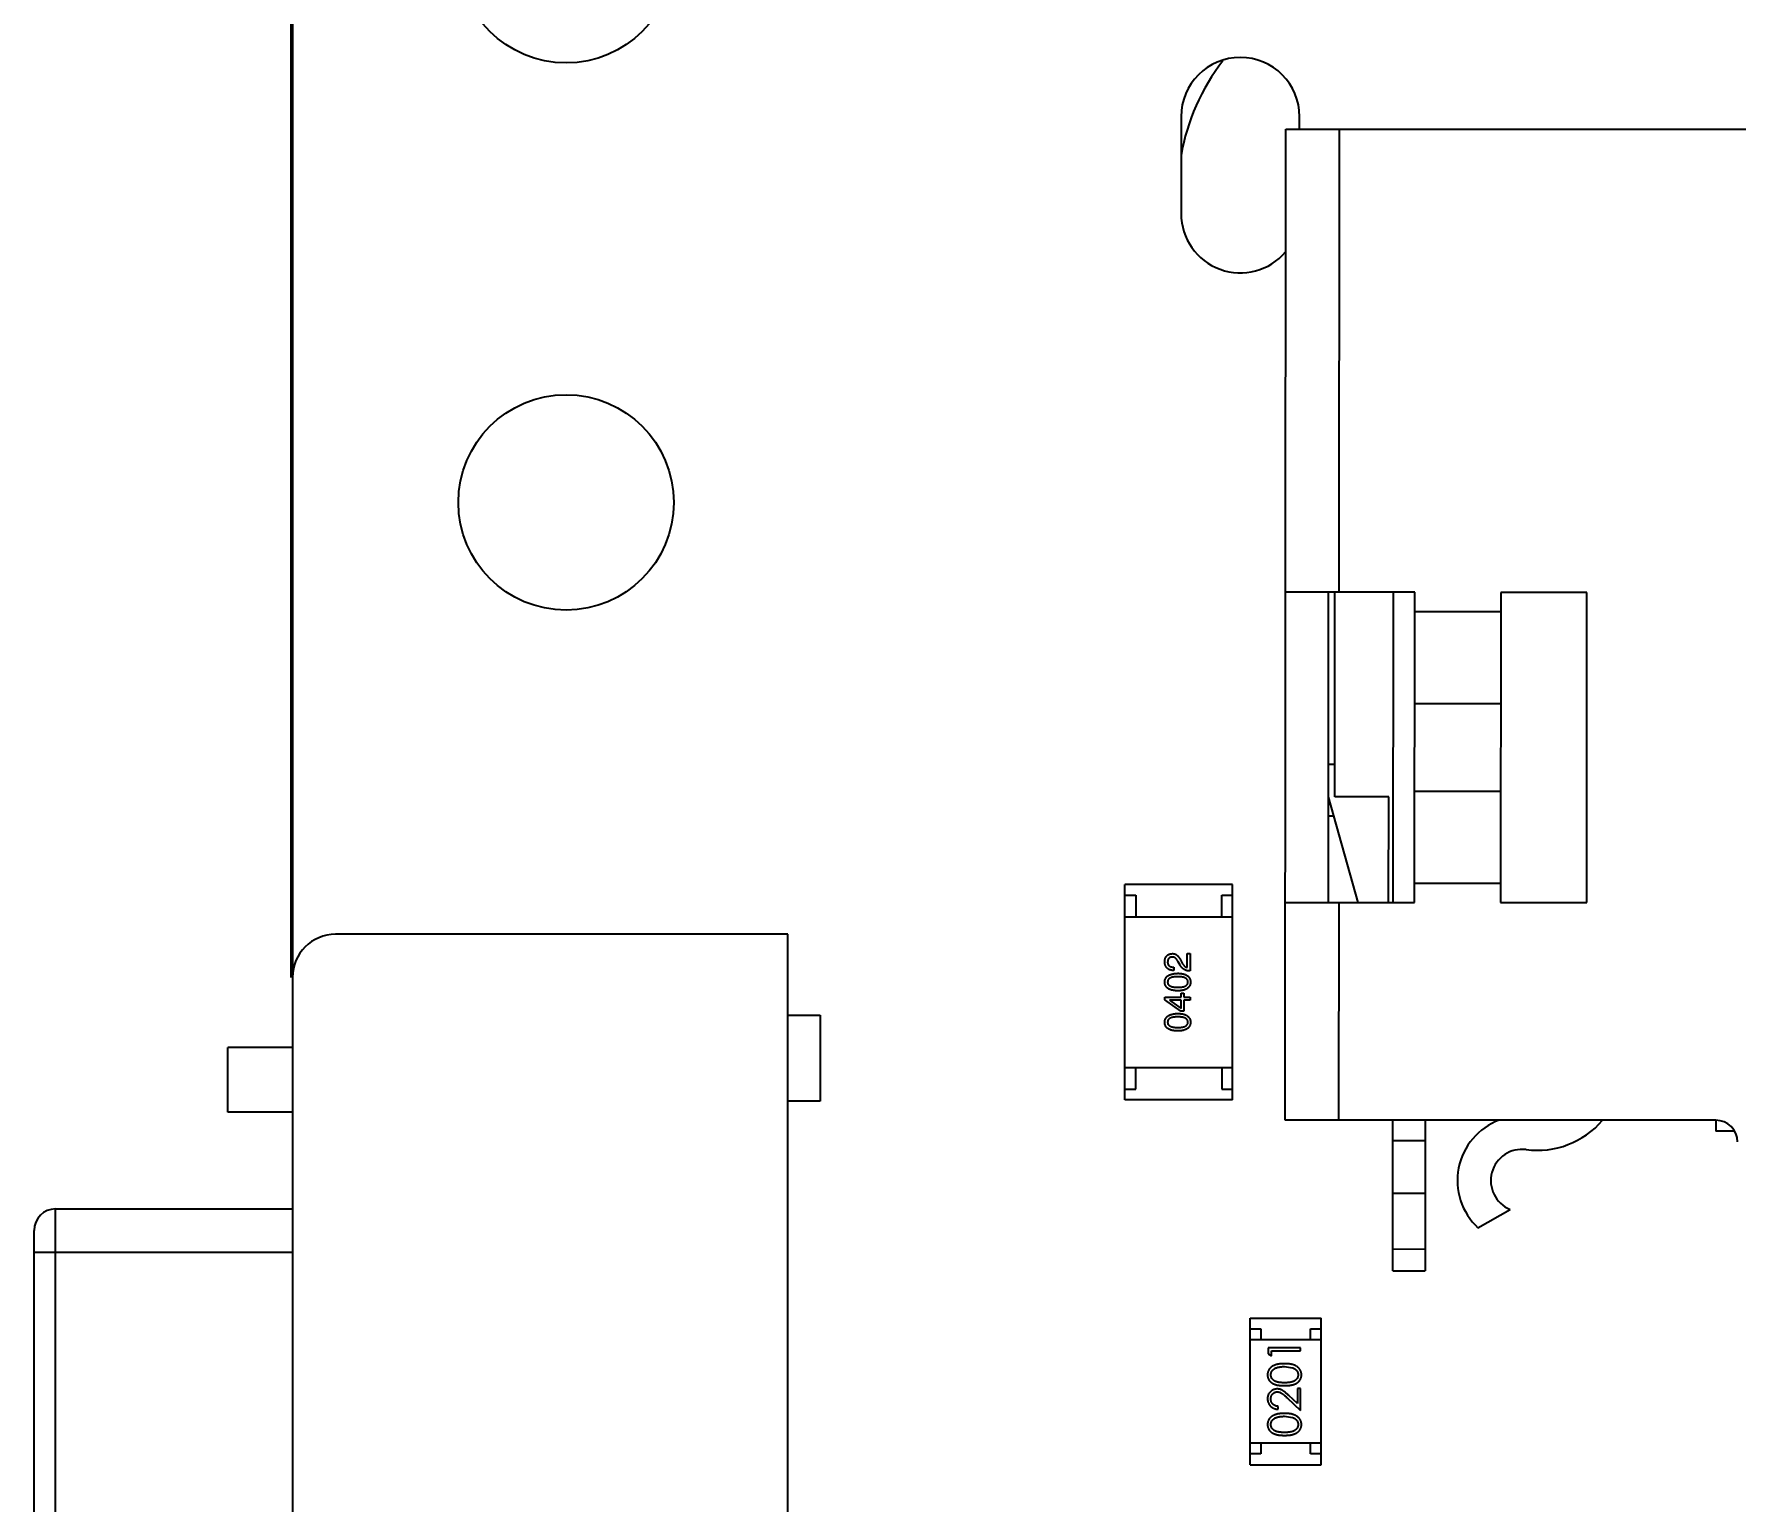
# Model space of a CAD drawing. Header units: inches. Extents: x -13 to 119, y -33 to 44.
# Drawn here: x 86.48 to 94.38, y -4.26 to 2.56 of the extents above; entities that cross this region are included whole.
import ezdxf

# ---------------------------------------------------------------- set-up
doc = ezdxf.new("R2010")
doc.units = ezdxf.units.IN
doc.header["$LTSCALE"] = 1.21
doc.header["$MEASUREMENT"] = 0
doc.header["$PDMODE"] = 3
doc.header["$PDSIZE"] = 0.3125
doc.layers.get('0').update_dxf_attribs({"linetype": 'CONTINUOUS'})
doc.layers.get('Defpoints').update_dxf_attribs({"linetype": 'CONTINUOUS'})
doc.layers.add('DIM', color=3, linetype='CONTINUOUS')
doc.styles.get("Standard").update_dxf_attribs({"font": 'txt', "width": 0.8})
doc.dimstyles.get("Standard").update_dxf_attribs({"dimtxt": 0.15625, "dimasz": 0.1875, "dimexe": 0.125, "dimexo": 0.0625, "dimgap": 0.09, "dimtad": 0, "dimtih": 1, "dimtoh": 1, "dimzin": 4, "dimdsep": 46, "dimtxsty": 'Standard', "dimblk": '_FILLED', "dimblk1": '_FILLED', "dimblk2": '_FILLED', "dimcen": 0.09, "dimazin": 1, "dimtp": 0.01, "dimtm": 0.01, "dimtfac": 1, "dimtofl": 0, "dimtmove": 0, "dimatfit": 3, "dimldrblk": '_FILLED', "dimfxl": 1, "dimtolj": 1, "dimtzin": 4, "dimarcsym": 0})

# ---------------------------------------------------------------- blocks, each defined once
blk = doc.blocks.new('_FILLED')
at = {"color": 0, "linetype": 'ByBlock'}
blk.add_solid([(0, 0), (-1, 0.1667), (-1, -0.1667)], dxfattribs=at)
blk = doc.blocks.new('*D26')
at = {"layer": 'Defpoints', "color": 0}
for p in [(87.6825, 22.6485), (108.0025, -8.1472), (108.0025, -17.2496)]:
    blk.add_point(p, dxfattribs=at)
at = {"layer": 'DIM', "color": 0, "lineweight": -2}
for p, q in [((87.6825, 22.586), (87.6825, -17.3746)), ((108.0025, -8.2097), (108.0025, -17.3746)), ((88.8825, -17.2496), (95.9125, -17.2496)), ((106.8025, -17.2496), (99.7725, -17.2496))]:
    blk.add_line(p, q, dxfattribs=at)
at = {"layer": 'DIM', "color": 0, "lineweight": -2, "xscale": 1.2, "yscale": 1.2, "zscale": 1.2, "rotation": 180}
blk.add_blockref('_FILLED', (87.6825, -17.2496), dxfattribs=at)
at = {"layer": 'DIM', "color": 0, "lineweight": -2, "xscale": 1.2, "yscale": 1.2, "zscale": 1.2}
blk.add_blockref('_FILLED', (108.0025, -17.2496), dxfattribs=at)
at = {"layer": 'DIM', "color": 0, "insert": (97.8425, -17.2496), "char_height": 1.2, "attachment_point": 5}
blk.add_mtext('\\A1;20.32', dxfattribs=at)

msp = doc.modelspace()

# ---------------------------------------------------------------- linework, layer by layer
at = {"color": 7, "linetype": 'Continuous'}
for p, q in [((87.6756, -1.8207), (87.6825, 22.6479)), ((91.8079, 2.1745), (91.8079, 1.7245)), ((92.3579, 2.1171), (92.3579, 2.1745)), ((92.2907, -2.4828), (92.2934, 2.1172)), ((92.2934, 2.1172), (103.6934, 2.1105)), ((92.5421, -0.033), (92.5434, 2.117)), ((92.8921, -0.0332), (92.2921, -0.0328)), ((92.4913, -1.473), (92.4921, -0.033)), ((92.5216, -0.983), (92.5221, -0.033)), ((92.7921, -0.0331), (92.7913, -1.4731)), ((92.8913, -1.4732), (92.8921, -0.0332)), ((93.2921, -0.0334), (93.2913, -1.4734)), ((93.6921, -0.0337), (93.2921, -0.0334)), ((93.6913, -1.4737), (93.6921, -0.0337)), ((93.2921, -0.1234), (92.8921, -0.1232)), ((93.2918, -0.5507), (92.8918, -0.5504)), ((92.5217, -0.833), (92.4917, -0.833)), ((92.6298, -1.473), (92.4916, -0.983)), ((92.7716, -0.9831), (92.5216, -0.983)), ((92.7713, -1.4731), (92.7716, -0.9831)), ((92.8916, -0.9559), (93.2916, -0.9562)), ((92.5169, -1.073), (92.4915, -1.073)), ((92.0471, -1.389), (91.5471, -1.389)), ((91.5471, -2.389), (91.5471, -1.389)), ((92.0471, -2.389), (92.0471, -1.389)), ((92.8913, -1.3832), (93.2913, -1.3834)), ((91.5471, -1.439), (91.5971, -1.439)), ((91.5971, -1.439), (91.5971, -1.539)), ((91.9971, -1.439), (92.0471, -1.439)), ((91.9971, -1.539), (91.9971, -1.439)), ((92.2913, -1.4728), (92.8913, -1.4732)), ((92.5407, -2.483), (92.5413, -1.473)), ((93.2913, -1.4734), (93.6913, -1.4737)), ((91.5471, -1.539), (92.0471, -1.539)), ((89.9826, -1.6207), (87.8826, -1.6207)), ((89.9826, -6.1707), (89.9826, -1.6207)), ((91.8357, -1.7105), (91.8495, -1.7105)), ((91.8357, -1.7747), (91.8357, -1.7105)), ((91.8495, -1.7105), (91.8495, -1.7911)), ((91.7741, -1.7734), (91.7741, -1.7885)), ((91.8029, -1.7636), (91.7938, -1.7479)), ((91.8062, -1.7426), (91.8134, -1.7551)), ((87.6826, -1.8207), (87.6826, -5.9707)), ((91.8082, -1.8944), (91.8207, -1.8944)), ((91.8082, -1.9121), (91.8082, -1.8944)), ((91.8207, -1.8944), (91.8207, -1.9121)), ((91.7315, -1.9121), (91.8082, -1.9121)), ((91.7315, -1.9245), (91.7315, -1.9121)), ((91.8062, -1.9783), (91.7315, -1.9245)), ((91.8082, -1.9265), (91.7544, -1.9265)), ((91.7544, -1.9265), (91.7544, -1.9272)), ((91.7544, -1.9272), (91.8082, -1.9645)), ((91.8082, -1.9645), (91.8082, -1.9265)), ((91.8207, -1.9121), (91.8495, -1.9121)), ((91.8495, -1.9265), (91.8207, -1.9265)), ((91.8207, -1.9265), (91.8207, -1.9783)), ((91.8495, -1.9121), (91.8495, -1.9265)), ((89.9826, -1.9957), (90.1326, -1.9957)), ((90.1326, -1.9957), (90.1326, -2.3957)), ((91.8207, -1.9783), (91.8062, -1.9783)), ((87.3826, -2.4457), (87.3826, -2.1457)), ((87.6826, -2.1457), (87.3826, -2.1457)), ((91.5471, -2.239), (92.0471, -2.239)), ((91.5971, -2.339), (91.5971, -2.239)), ((91.9971, -2.239), (91.9971, -2.339)), ((91.5471, -2.339), (91.5971, -2.339)), ((91.9971, -2.339), (92.0471, -2.339)), ((87.6826, -2.4457), (87.3826, -2.4457)), ((90.1326, -2.3957), (89.9826, -2.3957)), ((92.0471, -2.389), (91.5471, -2.389)), ((94.2907, -2.484), (92.2907, -2.4828)), ((92.7903, -3.1831), (92.7907, -2.4831)), ((92.9407, -2.4832), (92.9403, -3.1832)), ((94.2907, -2.484), (94.2907, -2.534)), ((92.9406, -2.58), (92.7906, -2.5799)), ((94.3773, -2.5341), (94.2907, -2.534)), ((92.7905, -2.8227), (92.9405, -2.8228)), ((86.5826, -4.8957), (86.5826, -2.8957)), ((86.5826, -2.8957), (87.6826, -2.8957)), ((93.1861, -2.9834), (93.335, -2.8975)), ((86.4826, -4.7957), (86.4826, -2.9957)), ((86.4826, -3.0957), (87.6826, -3.0957)), ((92.9403, -3.0832), (92.7903, -3.0831)), ((92.7903, -3.1831), (92.9403, -3.1832)), ((92.128, -3.4027), (92.458, -3.4027)), ((92.128, -4.0827), (92.128, -3.4027)), ((92.128, -3.4527), (92.178, -3.4527)), ((92.178, -3.4527), (92.178, -3.5027)), ((92.408, -3.4527), (92.458, -3.4527)), ((92.408, -3.5027), (92.408, -3.4527)), ((92.458, -4.0827), (92.458, -3.4027)), ((92.458, -3.5027), (92.128, -3.5027)), ((92.3627, -3.5409), (92.2127, -3.5409)), ((92.2127, -3.5409), (92.2127, -3.5686)), ((92.2281, -3.5543), (92.3627, -3.5543)), ((92.2281, -3.5774), (92.2281, -3.5543)), ((92.3627, -3.5543), (92.3627, -3.5409)), ((92.2127, -3.5686), (92.2281, -3.5774)), ((92.2877, -3.6274), (92.3255, -3.6331)), ((92.3007, -3.7731), (92.3627, -3.8313)), ((92.3474, -3.7991), (92.3073, -3.7616)), ((92.3627, -3.7293), (92.3474, -3.7293)), ((92.3474, -3.7293), (92.3474, -3.7991)), ((92.3627, -3.8313), (92.3627, -3.7293)), ((92.2589, -3.8255), (92.2589, -3.812)), ((92.2877, -3.8582), (92.3255, -3.8639)), ((92.458, -3.9827), (92.128, -3.9827)), ((92.178, -3.9827), (92.178, -4.0327)), ((92.408, -4.0327), (92.408, -3.9827)), ((92.178, -4.0327), (92.128, -4.0327)), ((92.128, -4.0827), (92.458, -4.0827)), ((92.458, -4.0327), (92.408, -4.0327))]:
    msp.add_line(p, q, dxfattribs=at)
for centre in [(88.9525, 2.9239), (88.9525, 0.3839)]:
    msp.add_circle(centre, 0.5, dxfattribs=at)
for centre, radius, start, end in [((92.0829, 2.1745), 0.275, 0, 180), ((92.7925, 1.8221), 1, 142.30161, 170.06609), ((92.0829, 1.7245), 0.275, 180, 319.83878), ((87.8826, -1.8207), 0.2, 90, 180), ((93.3905, -2.7638), 0.3, 110.57791, 227.05384), ((93.4608, -2.2235), 0.4, 262.58416, 319.35293), ((94.2906, -2.584), 0.1, 359.96639, 89.96639), ((93.3905, -2.7638), 0.1448, 82.58416, 247.4674), ((86.5826, -2.9957), 0.1, 90, 180)]:
    msp.add_arc(centre, radius, start, end, dxfattribs=at)
for points, knots in [([(91.7315, -1.7479), (91.7316, -1.7464), (91.7318, -1.7436), (91.7324, -1.7396), (91.7333, -1.7358), (91.7343, -1.7323), (91.7357, -1.729), (91.7373, -1.726), (91.7392, -1.7233), (91.7413, -1.7208), (91.7436, -1.7185), (91.7462, -1.7166), (91.7491, -1.7149), (91.7521, -1.7135), (91.7555, -1.7123), (91.7591, -1.7114), (91.7629, -1.7108), (91.7655, -1.7106), (91.7669, -1.7105)], [0, 0, 0, 0, 0.074847, 0.14558, 0.212628, 0.276599, 0.337792, 0.396608, 0.453638, 0.509854, 0.565589, 0.621545, 0.678777, 0.737222, 0.798388, 0.862259, 0.929312, 1, 1, 1, 1]), ([(91.7662, -1.7262), (91.7654, -1.7263), (91.7638, -1.7264), (91.7615, -1.7268), (91.7593, -1.7274), (91.7573, -1.7281), (91.7554, -1.7291), (91.7537, -1.7301), (91.7522, -1.7314), (91.7508, -1.7327), (91.7496, -1.7343), (91.7484, -1.7361), (91.7475, -1.738), (91.7467, -1.74), (91.7462, -1.7422), (91.7457, -1.7446), (91.7454, -1.7472), (91.7453, -1.7489), (91.7452, -1.7498)], [0, 0, 0, 0, 0.069456, 0.136175, 0.198596, 0.258993, 0.316838, 0.37342, 0.428889, 0.48454, 0.540119, 0.597644, 0.65702, 0.718534, 0.783117, 0.851564, 0.923888, 1, 1, 1, 1]), ([(91.7938, -1.7479), (91.7933, -1.7469), (91.7923, -1.7451), (91.7908, -1.7425), (91.7892, -1.7401), (91.7877, -1.7379), (91.786, -1.7359), (91.7844, -1.7341), (91.7827, -1.7324), (91.781, -1.731), (91.7793, -1.7297), (91.7775, -1.7286), (91.7757, -1.7278), (91.7739, -1.727), (91.772, -1.7266), (91.7701, -1.7262), (91.7682, -1.7261), (91.7669, -1.7262), (91.7662, -1.7262)], [0, 0, 0, 0, 0.084365, 0.165386, 0.24176, 0.314729, 0.38433, 0.449952, 0.513164, 0.5734, 0.630824, 0.68644, 0.740136, 0.792605, 0.844515, 0.896112, 0.947763, 1, 1, 1, 1]), ([(91.7669, -1.7105), (91.7679, -1.7105), (91.7699, -1.7104), (91.7728, -1.7107), (91.7757, -1.7112), (91.7785, -1.7119), (91.7812, -1.713), (91.7838, -1.7144), (91.7864, -1.716), (91.7889, -1.7179), (91.7913, -1.72), (91.7937, -1.7224), (91.796, -1.7251), (91.7982, -1.7281), (91.8003, -1.7313), (91.8024, -1.7348), (91.8044, -1.7386), (91.8056, -1.7413), (91.8062, -1.7426)], [0, 0, 0, 0, 0.055083, 0.109453, 0.162685, 0.21614, 0.26961, 0.324284, 0.380202, 0.437433, 0.497084, 0.559152, 0.624288, 0.692446, 0.763862, 0.838743, 0.917269, 1, 1, 1, 1]), ([(91.7741, -1.7885), (91.7724, -1.7885), (91.7692, -1.7883), (91.7645, -1.7878), (91.7601, -1.787), (91.756, -1.7858), (91.7522, -1.7843), (91.7487, -1.7826), (91.7456, -1.7805), (91.7427, -1.7781), (91.7402, -1.7754), (91.738, -1.7723), (91.7361, -1.769), (91.7345, -1.7654), (91.7333, -1.7614), (91.7324, -1.7572), (91.7317, -1.7526), (91.7316, -1.7495), (91.7315, -1.7479)], [0, 0, 0, 0, 0.074935, 0.145873, 0.212498, 0.27598, 0.33603, 0.394042, 0.450372, 0.505546, 0.560812, 0.616481, 0.673265, 0.732328, 0.7938, 0.858943, 0.92718, 1, 1, 1, 1]), ([(91.7315, -1.8424), (91.7316, -1.8409), (91.7318, -1.8378), (91.7326, -1.8334), (91.7339, -1.8292), (91.7357, -1.8254), (91.7379, -1.8218), (91.7406, -1.8185), (91.7438, -1.8155), (91.7474, -1.8128), (91.7515, -1.8104), (91.756, -1.8083), (91.7609, -1.8065), (91.7664, -1.805), (91.7723, -1.8037), (91.7786, -1.8028), (91.7854, -1.8021), (91.79, -1.8019), (91.7925, -1.8018)], [0, 0, 0, 0, 0.057415, 0.112361, 0.16496, 0.216437, 0.267441, 0.318839, 0.371478, 0.426325, 0.483626, 0.544235, 0.608673, 0.677374, 0.750405, 0.828394, 0.911525, 1, 1, 1, 1]), ([(91.7452, -1.7498), (91.7453, -1.7508), (91.7453, -1.7526), (91.7457, -1.7552), (91.7462, -1.7576), (91.747, -1.7599), (91.748, -1.762), (91.7493, -1.7639), (91.7507, -1.7657), (91.7525, -1.7672), (91.7544, -1.7687), (91.7565, -1.7699), (91.7589, -1.7709), (91.7615, -1.7718), (91.7643, -1.7725), (91.7674, -1.773), (91.7707, -1.7733), (91.7729, -1.7734), (91.7741, -1.7734)], [0, 0, 0, 0, 0.065945, 0.127767, 0.186553, 0.242898, 0.297728, 0.351599, 0.404854, 0.459191, 0.515338, 0.573322, 0.634405, 0.698538, 0.767039, 0.84022, 0.917406, 1, 1, 1, 1]), ([(91.7925, -1.8018), (91.7948, -1.8019), (91.7994, -1.802), (91.806, -1.8026), (91.8122, -1.8035), (91.8179, -1.8047), (91.8232, -1.8062), (91.828, -1.808), (91.8324, -1.8101), (91.8364, -1.8125), (91.8399, -1.8152), (91.8429, -1.8182), (91.8455, -1.8215), (91.8476, -1.8251), (91.8493, -1.829), (91.8505, -1.8332), (91.8513, -1.8377), (91.8514, -1.8408), (91.8515, -1.8424)], [0, 0, 0, 0, 0.08769, 0.170218, 0.24749, 0.319818, 0.387758, 0.451391, 0.511445, 0.568185, 0.622681, 0.67526, 0.726746, 0.778428, 0.830764, 0.884397, 0.940866, 1, 1, 1, 1]), ([(91.8495, -1.7911), (91.8482, -1.7911), (91.8456, -1.791), (91.8418, -1.7906), (91.8381, -1.79), (91.8346, -1.7892), (91.8312, -1.7882), (91.8279, -1.787), (91.8248, -1.7856), (91.8218, -1.784), (91.8189, -1.7821), (91.8162, -1.7801), (91.8136, -1.7779), (91.8112, -1.7754), (91.8089, -1.7728), (91.8068, -1.7699), (91.8048, -1.7669), (91.8036, -1.7647), (91.8029, -1.7636)], [0, 0, 0, 0, 0.069512, 0.136307, 0.201431, 0.265186, 0.327322, 0.388242, 0.448098, 0.507757, 0.566952, 0.626243, 0.686026, 0.745963, 0.807549, 0.869906, 0.934172, 1, 1, 1, 1]), ([(91.8134, -1.7551), (91.8143, -1.7565), (91.8158, -1.7592), (91.8184, -1.7629), (91.8211, -1.7661), (91.8238, -1.7688), (91.8266, -1.7711), (91.8296, -1.7728), (91.8326, -1.7741), (91.8347, -1.7745), (91.8357, -1.7747)], [0, 0, 0, 0, 0.158292, 0.304606, 0.440272, 0.565336, 0.681745, 0.791834, 0.896966, 1, 1, 1, 1]), ([(91.7925, -1.8831), (91.79, -1.883), (91.7853, -1.8828), (91.7784, -1.8822), (91.7721, -1.8814), (91.7661, -1.8801), (91.7607, -1.8787), (91.7557, -1.8769), (91.7511, -1.8748), (91.7471, -1.8724), (91.7434, -1.8697), (91.7403, -1.8667), (91.7376, -1.8634), (91.7354, -1.8598), (91.7337, -1.8558), (91.7325, -1.8516), (91.7317, -1.8471), (91.7315, -1.844), (91.7315, -1.8424)], [0, 0, 0, 0, 0.088823, 0.172287, 0.250296, 0.323438, 0.392244, 0.456221, 0.516635, 0.573871, 0.628, 0.680335, 0.731489, 0.782557, 0.834044, 0.886738, 0.942089, 1, 1, 1, 1]), ([(91.7925, -1.8175), (91.7906, -1.8175), (91.7869, -1.8176), (91.7815, -1.8179), (91.7765, -1.8183), (91.7719, -1.819), (91.7676, -1.8199), (91.7638, -1.8209), (91.7602, -1.8222), (91.7571, -1.8236), (91.7543, -1.8253), (91.7519, -1.8272), (91.7498, -1.8292), (91.7481, -1.8315), (91.7468, -1.8339), (91.7459, -1.8366), (91.7454, -1.8395), (91.7453, -1.8414), (91.7452, -1.8424)], [0, 0, 0, 0, 0.095719, 0.185854, 0.269738, 0.347952, 0.420315, 0.487894, 0.550245, 0.608186, 0.662454, 0.713283, 0.761375, 0.808209, 0.854301, 0.901312, 0.949396, 1, 1, 1, 1]), ([(91.7452, -1.8424), (91.7453, -1.8434), (91.7454, -1.8453), (91.7459, -1.8481), (91.7468, -1.8507), (91.7481, -1.8531), (91.7498, -1.8553), (91.7519, -1.8573), (91.7543, -1.8591), (91.7571, -1.8607), (91.7602, -1.8621), (91.7638, -1.8634), (91.7677, -1.8644), (91.7719, -1.8653), (91.7765, -1.8659), (91.7815, -1.8663), (91.7869, -1.8666), (91.7906, -1.8667), (91.7925, -1.8667)], [0, 0, 0, 0, 0.049764, 0.097007, 0.143217, 0.188577, 0.235116, 0.282997, 0.333719, 0.387776, 0.445989, 0.508679, 0.576563, 0.649481, 0.728235, 0.812722, 0.903548, 1, 1, 1, 1]), ([(91.8397, -1.8424), (91.8396, -1.8414), (91.8395, -1.8395), (91.8389, -1.8366), (91.8379, -1.8339), (91.8365, -1.8315), (91.8348, -1.8292), (91.8327, -1.8272), (91.8303, -1.8253), (91.8275, -1.8237), (91.8243, -1.8222), (91.8208, -1.8209), (91.817, -1.8199), (91.8128, -1.819), (91.8082, -1.8183), (91.8033, -1.8179), (91.798, -1.8176), (91.7943, -1.8175), (91.7925, -1.8175)], [0, 0, 0, 0, 0.050879, 0.099377, 0.146973, 0.193618, 0.240619, 0.289461, 0.34047, 0.395283, 0.453059, 0.515633, 0.582666, 0.655287, 0.732971, 0.815933, 0.905166, 1, 1, 1, 1]), ([(91.7925, -1.8667), (91.7944, -1.8667), (91.7981, -1.8666), (91.8034, -1.8663), (91.8084, -1.8659), (91.813, -1.8653), (91.8173, -1.8644), (91.8212, -1.8634), (91.8247, -1.8621), (91.8278, -1.8607), (91.8306, -1.8591), (91.833, -1.8573), (91.8351, -1.8553), (91.8367, -1.8531), (91.8381, -1.8507), (91.839, -1.8481), (91.8396, -1.8453), (91.8396, -1.8434), (91.8397, -1.8424)], [0, 0, 0, 0, 0.096457, 0.187288, 0.27178, 0.350132, 0.423455, 0.491343, 0.554037, 0.612253, 0.666313, 0.717038, 0.764921, 0.811214, 0.856775, 0.902988, 0.950234, 1, 1, 1, 1]), ([(91.8515, -1.8424), (91.8514, -1.844), (91.8513, -1.8471), (91.8505, -1.8516), (91.8493, -1.8558), (91.8476, -1.8598), (91.8455, -1.8634), (91.8429, -1.8667), (91.8399, -1.8697), (91.8364, -1.8724), (91.8324, -1.8748), (91.828, -1.8769), (91.8232, -1.8787), (91.8179, -1.8801), (91.8122, -1.8814), (91.806, -1.8822), (91.7994, -1.8828), (91.7948, -1.883), (91.7925, -1.8831)], [0, 0, 0, 0, 0.059135, 0.115606, 0.169241, 0.221578, 0.273261, 0.324749, 0.377329, 0.431642, 0.488541, 0.548597, 0.612232, 0.680174, 0.752504, 0.829777, 0.912307, 1, 1, 1, 1]), ([(91.7315, -2.029), (91.7316, -2.0274), (91.7318, -2.0243), (91.7326, -2.0199), (91.7339, -2.0157), (91.7357, -2.0119), (91.7379, -2.0083), (91.7406, -2.005), (91.7438, -2.002), (91.7474, -1.9993), (91.7515, -1.9969), (91.756, -1.9948), (91.7609, -1.993), (91.7664, -1.9915), (91.7723, -1.9903), (91.7786, -1.9893), (91.7854, -1.9886), (91.79, -1.9884), (91.7925, -1.9883)], [0, 0, 0, 0, 0.057415, 0.112361, 0.16496, 0.216437, 0.267441, 0.318839, 0.371478, 0.426325, 0.483626, 0.544235, 0.608673, 0.677374, 0.750405, 0.828394, 0.911525, 1, 1, 1, 1]), ([(91.7925, -2.0696), (91.79, -2.0695), (91.7853, -2.0694), (91.7784, -2.0688), (91.7721, -2.0679), (91.7661, -2.0667), (91.7607, -2.0652), (91.7557, -2.0634), (91.7511, -2.0613), (91.7471, -2.0589), (91.7434, -2.0562), (91.7403, -2.0532), (91.7376, -2.0499), (91.7354, -2.0463), (91.7337, -2.0424), (91.7325, -2.0382), (91.7317, -2.0337), (91.7315, -2.0305), (91.7315, -2.029)], [0, 0, 0, 0, 0.088823, 0.172287, 0.250296, 0.323438, 0.392244, 0.456221, 0.516635, 0.573871, 0.628, 0.680335, 0.731489, 0.782557, 0.834044, 0.886738, 0.942089, 1, 1, 1, 1]), ([(91.7925, -2.004), (91.7906, -2.0041), (91.7869, -2.0041), (91.7815, -2.0044), (91.7765, -2.0049), (91.7719, -2.0055), (91.7676, -2.0064), (91.7638, -2.0075), (91.7602, -2.0087), (91.7571, -2.0102), (91.7543, -2.0118), (91.7519, -2.0137), (91.7498, -2.0158), (91.7481, -2.018), (91.7468, -2.0205), (91.7459, -2.0231), (91.7454, -2.026), (91.7453, -2.0279), (91.7452, -2.029)], [0, 0, 0, 0, 0.095719, 0.185854, 0.269738, 0.347952, 0.420315, 0.487894, 0.550245, 0.608186, 0.662454, 0.713283, 0.761375, 0.808209, 0.854301, 0.901312, 0.949396, 1, 1, 1, 1]), ([(91.7452, -2.029), (91.7453, -2.0299), (91.7454, -2.0318), (91.7459, -2.0346), (91.7468, -2.0372), (91.7481, -2.0396), (91.7498, -2.0418), (91.7519, -2.0438), (91.7543, -2.0456), (91.7571, -2.0472), (91.7602, -2.0487), (91.7638, -2.0499), (91.7677, -2.0509), (91.7719, -2.0518), (91.7765, -2.0524), (91.7815, -2.0529), (91.7869, -2.0532), (91.7906, -2.0532), (91.7925, -2.0532)], [0, 0, 0, 0, 0.049764, 0.097007, 0.143217, 0.188577, 0.235116, 0.282997, 0.333719, 0.387776, 0.445989, 0.508679, 0.576563, 0.649481, 0.728235, 0.812722, 0.903548, 1, 1, 1, 1]), ([(91.7925, -1.9883), (91.7948, -1.9884), (91.7994, -1.9885), (91.806, -1.9892), (91.8122, -1.99), (91.8179, -1.9912), (91.8232, -1.9927), (91.828, -1.9945), (91.8324, -1.9966), (91.8364, -1.999), (91.8399, -2.0017), (91.8429, -2.0047), (91.8455, -2.008), (91.8476, -2.0116), (91.8493, -2.0156), (91.8505, -2.0198), (91.8513, -2.0243), (91.8514, -2.0274), (91.8515, -2.029)], [0, 0, 0, 0, 0.08769, 0.170218, 0.24749, 0.319818, 0.387758, 0.451391, 0.511445, 0.568185, 0.622681, 0.67526, 0.726746, 0.778428, 0.830764, 0.884397, 0.940866, 1, 1, 1, 1]), ([(91.8397, -2.029), (91.8396, -2.0279), (91.8395, -2.026), (91.8389, -2.0231), (91.8379, -2.0205), (91.8365, -2.018), (91.8348, -2.0157), (91.8327, -2.0137), (91.8303, -2.0118), (91.8275, -2.0102), (91.8243, -2.0087), (91.8208, -2.0075), (91.817, -2.0064), (91.8128, -2.0055), (91.8082, -2.0049), (91.8033, -2.0044), (91.798, -2.0041), (91.7943, -2.0041), (91.7925, -2.004)], [0, 0, 0, 0, 0.050879, 0.099377, 0.146973, 0.193618, 0.240619, 0.289461, 0.34047, 0.395283, 0.453059, 0.515633, 0.582666, 0.655287, 0.732971, 0.815933, 0.905166, 1, 1, 1, 1]), ([(91.7925, -2.0532), (91.7944, -2.0532), (91.7981, -2.0532), (91.8034, -2.0529), (91.8084, -2.0524), (91.813, -2.0518), (91.8173, -2.0509), (91.8212, -2.0499), (91.8247, -2.0487), (91.8278, -2.0472), (91.8306, -2.0456), (91.833, -2.0438), (91.8351, -2.0418), (91.8367, -2.0396), (91.8381, -2.0372), (91.839, -2.0346), (91.8396, -2.0318), (91.8396, -2.0299), (91.8397, -2.029)], [0, 0, 0, 0, 0.096457, 0.187288, 0.27178, 0.350132, 0.423455, 0.491343, 0.554037, 0.612253, 0.666313, 0.717038, 0.764921, 0.811214, 0.856775, 0.902988, 0.950234, 1, 1, 1, 1]), ([(91.8515, -2.029), (91.8514, -2.0305), (91.8513, -2.0337), (91.8505, -2.0382), (91.8493, -2.0424), (91.8476, -2.0463), (91.8455, -2.0499), (91.8429, -2.0532), (91.8399, -2.0562), (91.8364, -2.0589), (91.8324, -2.0613), (91.828, -2.0634), (91.8232, -2.0652), (91.8179, -2.0667), (91.8122, -2.0679), (91.806, -2.0688), (91.7994, -2.0694), (91.7948, -2.0695), (91.7925, -2.0696)], [0, 0, 0, 0, 0.059135, 0.115606, 0.169241, 0.221578, 0.273261, 0.324749, 0.377329, 0.431642, 0.488541, 0.548597, 0.612232, 0.680174, 0.752504, 0.829777, 0.912307, 1, 1, 1, 1]), ([(92.2878, -3.614), (92.2855, -3.614), (92.281, -3.614), (92.2744, -3.6143), (92.2682, -3.6149), (92.2624, -3.6156), (92.2569, -3.6166), (92.2518, -3.6177), (92.247, -3.6191), (92.2426, -3.6207), (92.2385, -3.6226), (92.2347, -3.6245), (92.2311, -3.6266), (92.2278, -3.6288), (92.2248, -3.6312), (92.222, -3.6338), (92.2195, -3.6365), (92.2173, -3.6394), (92.2153, -3.6424), (92.2136, -3.6455), (92.2121, -3.6486), (92.211, -3.6519), (92.21, -3.6552), (92.2094, -3.6587), (92.209, -3.6622), (92.2089, -3.6645), (92.2089, -3.6657)], [0, 0, 0, 0, 0.065278, 0.127205, 0.186168, 0.241675, 0.294115, 0.343609, 0.390387, 0.434463, 0.476646, 0.517002, 0.555936, 0.593716, 0.630057, 0.665601, 0.700745, 0.734917, 0.768681, 0.802087, 0.834849, 0.867433, 0.900138, 0.932806, 0.966212, 1, 1, 1, 1]), ([(92.2243, -3.6653), (92.2244, -3.6636), (92.2245, -3.6604), (92.2258, -3.6555), (92.2279, -3.6508), (92.2303, -3.6471), (92.2326, -3.6442), (92.2346, -3.6422), (92.2368, -3.6402), (92.2393, -3.6384), (92.242, -3.6367), (92.2449, -3.6352), (92.2481, -3.6337), (92.2515, -3.6324), (92.2552, -3.6313), (92.2591, -3.6302), (92.2633, -3.6294), (92.2677, -3.6286), (92.2723, -3.6281), (92.2772, -3.6277), (92.2824, -3.6275), (92.2859, -3.6274), (92.2877, -3.6274)], [0, 0, 0, 0, 0.059689, 0.119507, 0.181075, 0.246162, 0.279894, 0.314468, 0.350403, 0.387474, 0.426147, 0.466624, 0.508745, 0.553328, 0.600058, 0.649177, 0.700552, 0.754894, 0.811825, 0.871514, 0.934319, 1, 1, 1, 1]), ([(92.3666, -3.6657), (92.3666, -3.6645), (92.3665, -3.6622), (92.3661, -3.6586), (92.3654, -3.6552), (92.3645, -3.6519), (92.3633, -3.6486), (92.3619, -3.6454), (92.3601, -3.6423), (92.3581, -3.6393), (92.3559, -3.6364), (92.3533, -3.6337), (92.3506, -3.6311), (92.3475, -3.6287), (92.3442, -3.6264), (92.3406, -3.6244), (92.3368, -3.6224), (92.3328, -3.6206), (92.3284, -3.619), (92.3236, -3.6177), (92.3185, -3.6165), (92.3131, -3.6156), (92.3073, -3.6149), (92.3011, -3.6143), (92.2946, -3.614), (92.2901, -3.614), (92.2878, -3.614)], [0, 0, 0, 0, 0.033824, 0.067298, 0.10028, 0.133019, 0.165736, 0.198792, 0.232372, 0.266409, 0.301016, 0.336196, 0.371972, 0.408574, 0.446394, 0.485225, 0.525372, 0.567224, 0.611081, 0.65775, 0.70702, 0.759235, 0.814484, 0.873227, 0.934937, 1, 1, 1, 1]), ([(92.3255, -3.6331), (92.3265, -3.6335), (92.3285, -3.6342), (92.3315, -3.6356), (92.3342, -3.637), (92.3367, -3.6386), (92.339, -3.6404), (92.3412, -3.6422), (92.3431, -3.6442), (92.3453, -3.6471), (92.3477, -3.6507), (92.3497, -3.6554), (92.351, -3.6603), (92.3511, -3.6636), (92.3512, -3.6653)], [0, 0, 0, 0, 0.075949, 0.148549, 0.218996, 0.286119, 0.351826, 0.416074, 0.478265, 0.540325, 0.660405, 0.774606, 0.887187, 1, 1, 1, 1]), ([(92.2089, -3.6657), (92.2089, -3.6669), (92.209, -3.6692), (92.2094, -3.6727), (92.21, -3.6761), (92.211, -3.6794), (92.2121, -3.6826), (92.2136, -3.6857), (92.2153, -3.6887), (92.2173, -3.6917), (92.2195, -3.6945), (92.2219, -3.6972), (92.2246, -3.6996), (92.2276, -3.7019), (92.2308, -3.7041), (92.2342, -3.7061), (92.238, -3.7079), (92.2419, -3.7096), (92.2462, -3.7111), (92.2509, -3.7124), (92.256, -3.7135), (92.2616, -3.7143), (92.2675, -3.715), (92.2739, -3.7155), (92.2807, -3.7158), (92.2854, -3.7159), (92.2878, -3.7159)], [0, 0, 0, 0, 0.033742, 0.066533, 0.099153, 0.13154, 0.164087, 0.196563, 0.229707, 0.263315, 0.297504, 0.331686, 0.366482, 0.4021, 0.438958, 0.476748, 0.515985, 0.556589, 0.599519, 0.645765, 0.695487, 0.748721, 0.805687, 0.866754, 0.931405, 1, 1, 1, 1]), ([(92.2877, -3.7024), (92.2857, -3.7024), (92.2818, -3.7024), (92.2762, -3.7021), (92.2709, -3.7018), (92.266, -3.7013), (92.2615, -3.7007), (92.2573, -3.6998), (92.2536, -3.6989), (92.2501, -3.6978), (92.247, -3.6966), (92.2441, -3.6953), (92.2414, -3.6938), (92.2389, -3.6921), (92.2366, -3.6904), (92.2345, -3.6885), (92.2325, -3.6865), (92.2303, -3.6836), (92.2279, -3.6799), (92.2258, -3.6752), (92.2245, -3.6703), (92.2244, -3.6669), (92.2243, -3.6653)], [0, 0, 0, 0, 0.073302, 0.142286, 0.206253, 0.266017, 0.321612, 0.372532, 0.419497, 0.462398, 0.502825, 0.541489, 0.579034, 0.615143, 0.650298, 0.684912, 0.718701, 0.752189, 0.817245, 0.879117, 0.939613, 1, 1, 1, 1]), ([(92.3512, -3.6653), (92.3511, -3.6669), (92.351, -3.6702), (92.3497, -3.6751), (92.3476, -3.6798), (92.3452, -3.6836), (92.3429, -3.6865), (92.341, -3.6885), (92.3388, -3.6904), (92.3365, -3.6922), (92.334, -3.6938), (92.3313, -3.6953), (92.3284, -3.6966), (92.3253, -3.6979), (92.3219, -3.699), (92.3181, -3.6999), (92.314, -3.7007), (92.3095, -3.7013), (92.3046, -3.7018), (92.2993, -3.7021), (92.2936, -3.7024), (92.2897, -3.7024), (92.2877, -3.7024)], [0, 0, 0, 0, 0.060034, 0.120278, 0.182348, 0.247919, 0.281641, 0.315701, 0.350322, 0.385703, 0.421819, 0.459196, 0.497866, 0.538301, 0.58121, 0.628183, 0.679403, 0.734699, 0.794074, 0.858416, 0.927049, 1, 1, 1, 1]), ([(92.2878, -3.7159), (92.2902, -3.7159), (92.2948, -3.7158), (92.3016, -3.7155), (92.3079, -3.715), (92.3139, -3.7143), (92.3194, -3.7134), (92.3246, -3.7124), (92.3293, -3.711), (92.3336, -3.7095), (92.3376, -3.7078), (92.3414, -3.706), (92.3448, -3.704), (92.348, -3.7018), (92.351, -3.6995), (92.3537, -3.697), (92.3562, -3.6943), (92.3584, -3.6916), (92.3603, -3.6886), (92.362, -3.6856), (92.3634, -3.6825), (92.3645, -3.6793), (92.3655, -3.6761), (92.3661, -3.6727), (92.3665, -3.6692), (92.3666, -3.6669), (92.3666, -3.6657)], [0, 0, 0, 0, 0.068113, 0.132564, 0.193427, 0.250218, 0.303569, 0.353576, 0.400235, 0.443586, 0.484619, 0.524292, 0.56238, 0.599049, 0.63494, 0.669782, 0.704009, 0.737842, 0.771098, 0.803896, 0.836415, 0.868639, 0.900715, 0.933378, 0.966213, 1, 1, 1, 1]), ([(92.2535, -3.7313), (92.252, -3.7313), (92.2491, -3.7314), (92.2448, -3.732), (92.2406, -3.733), (92.2366, -3.7343), (92.2328, -3.7361), (92.2291, -3.7383), (92.2255, -3.7408), (92.2221, -3.7438), (92.219, -3.747), (92.2163, -3.7505), (92.214, -3.7542), (92.2121, -3.7582), (92.2107, -3.7625), (92.2097, -3.767), (92.209, -3.7717), (92.2089, -3.7749), (92.2089, -3.7766)], [0, 0, 0, 0, 0.06271, 0.123347, 0.183401, 0.242828, 0.302097, 0.36242, 0.423725, 0.487032, 0.550491, 0.612709, 0.674265, 0.73617, 0.799211, 0.863483, 0.930525, 1, 1, 1, 1]), ([(92.2089, -3.7766), (92.2089, -3.7782), (92.209, -3.7815), (92.2097, -3.7864), (92.2108, -3.791), (92.2123, -3.7954), (92.2143, -3.7996), (92.2168, -3.8037), (92.2196, -3.8075), (92.2229, -3.811), (92.2265, -3.8143), (92.2304, -3.8172), (92.2346, -3.8196), (92.239, -3.8216), (92.2436, -3.8233), (92.2485, -3.8244), (92.2536, -3.8252), (92.2571, -3.8254), (92.2589, -3.8255)], [0, 0, 0, 0, 0.06445, 0.126725, 0.187421, 0.247417, 0.306749, 0.366595, 0.427749, 0.490235, 0.553031, 0.614805, 0.676505, 0.738096, 0.801021, 0.864897, 0.931209, 1, 1, 1, 1]), ([(92.2243, -3.7773), (92.2243, -3.7761), (92.2244, -3.7739), (92.2248, -3.7707), (92.2255, -3.7676), (92.2265, -3.7646), (92.2278, -3.7618), (92.2293, -3.7591), (92.2311, -3.7565), (92.2332, -3.7541), (92.2355, -3.7519), (92.2379, -3.75), (92.2405, -3.7484), (92.2431, -3.747), (92.2458, -3.746), (92.2487, -3.7453), (92.2517, -3.7448), (92.2537, -3.7448), (92.2547, -3.7447)], [0, 0, 0, 0, 0.068027, 0.133505, 0.19695, 0.26027, 0.322741, 0.384982, 0.448465, 0.513424, 0.578224, 0.640011, 0.700094, 0.760067, 0.819012, 0.877878, 0.938035, 1, 1, 1, 1]), ([(92.2589, -3.812), (92.2576, -3.8119), (92.255, -3.8117), (92.2512, -3.8109), (92.2476, -3.81), (92.2443, -3.8087), (92.2412, -3.8072), (92.2384, -3.8055), (92.2357, -3.8035), (92.2334, -3.8012), (92.2312, -3.7988), (92.2293, -3.7961), (92.2278, -3.7934), (92.2265, -3.7904), (92.2255, -3.7874), (92.2248, -3.7841), (92.2244, -3.7807), (92.2243, -3.7784), (92.2243, -3.7773)], [0, 0, 0, 0, 0.073648, 0.143686, 0.210962, 0.275557, 0.338064, 0.399311, 0.4594, 0.51934, 0.579024, 0.637809, 0.695959, 0.754122, 0.813113, 0.873453, 0.935561, 1, 1, 1, 1]), ([(92.3073, -3.7616), (92.3058, -3.7602), (92.3028, -3.7574), (92.2984, -3.7535), (92.2943, -3.7499), (92.2904, -3.7467), (92.2868, -3.7438), (92.2834, -3.7414), (92.2803, -3.7393), (92.2764, -3.7369), (92.2717, -3.7346), (92.2658, -3.7327), (92.2597, -3.7315), (92.2556, -3.7313), (92.2535, -3.7313)], [0, 0, 0, 0, 0.09953, 0.192079, 0.277712, 0.357454, 0.429648, 0.495771, 0.555538, 0.608657, 0.707578, 0.804328, 0.901298, 1, 1, 1, 1]), ([(92.2547, -3.7447), (92.2563, -3.7448), (92.2596, -3.7449), (92.2643, -3.7459), (92.269, -3.7477), (92.2728, -3.7496), (92.2759, -3.7517), (92.2786, -3.7536), (92.2815, -3.7559), (92.2848, -3.7586), (92.2884, -3.7616), (92.2922, -3.7651), (92.2963, -3.769), (92.2992, -3.7717), (92.3007, -3.7731)], [0, 0, 0, 0, 0.088014, 0.174976, 0.2638, 0.355443, 0.406413, 0.465519, 0.533076, 0.609353, 0.693899, 0.787171, 0.889197, 1, 1, 1, 1]), ([(92.2878, -3.8447), (92.2855, -3.8448), (92.281, -3.8448), (92.2744, -3.8451), (92.2682, -3.8456), (92.2624, -3.8464), (92.2569, -3.8473), (92.2518, -3.8485), (92.247, -3.8499), (92.2426, -3.8515), (92.2385, -3.8533), (92.2347, -3.8552), (92.2311, -3.8574), (92.2278, -3.8596), (92.2248, -3.862), (92.222, -3.8646), (92.2195, -3.8673), (92.2173, -3.8702), (92.2153, -3.8731), (92.2136, -3.8762), (92.2121, -3.8794), (92.211, -3.8827), (92.21, -3.886), (92.2094, -3.8894), (92.209, -3.8929), (92.2089, -3.8953), (92.2089, -3.8965)], [0, 0, 0, 0, 0.065278, 0.127205, 0.186168, 0.241675, 0.294115, 0.343609, 0.390387, 0.434463, 0.476646, 0.517002, 0.555936, 0.593716, 0.630057, 0.665601, 0.700745, 0.734917, 0.768681, 0.802087, 0.834849, 0.867433, 0.900138, 0.932806, 0.966212, 1, 1, 1, 1]), ([(92.2243, -3.896), (92.2244, -3.8944), (92.2245, -3.8911), (92.2258, -3.8863), (92.2279, -3.8816), (92.2303, -3.8779), (92.2326, -3.875), (92.2346, -3.8729), (92.2368, -3.871), (92.2393, -3.8692), (92.242, -3.8675), (92.2449, -3.8659), (92.2481, -3.8645), (92.2515, -3.8632), (92.2552, -3.862), (92.2591, -3.8609), (92.2633, -3.8601), (92.2677, -3.8594), (92.2723, -3.8589), (92.2772, -3.8584), (92.2824, -3.8583), (92.2859, -3.8582), (92.2877, -3.8582)], [0, 0, 0, 0, 0.059689, 0.119507, 0.181075, 0.246162, 0.279894, 0.314468, 0.350403, 0.387474, 0.426147, 0.466624, 0.508745, 0.553328, 0.600058, 0.649177, 0.700552, 0.754894, 0.811825, 0.871514, 0.934319, 1, 1, 1, 1]), ([(92.3666, -3.8965), (92.3666, -3.8953), (92.3665, -3.8929), (92.3661, -3.8894), (92.3654, -3.886), (92.3645, -3.8826), (92.3633, -3.8794), (92.3619, -3.8762), (92.3601, -3.8731), (92.3581, -3.8701), (92.3559, -3.8672), (92.3533, -3.8645), (92.3506, -3.8618), (92.3475, -3.8594), (92.3442, -3.8572), (92.3406, -3.8551), (92.3368, -3.8532), (92.3328, -3.8514), (92.3284, -3.8498), (92.3236, -3.8485), (92.3185, -3.8473), (92.3131, -3.8463), (92.3073, -3.8456), (92.3011, -3.8451), (92.2946, -3.8448), (92.2901, -3.8448), (92.2878, -3.8447)], [0, 0, 0, 0, 0.033824, 0.067298, 0.10028, 0.133019, 0.165736, 0.198792, 0.232372, 0.266409, 0.301016, 0.336196, 0.371972, 0.408574, 0.446394, 0.485225, 0.525372, 0.567224, 0.611081, 0.65775, 0.70702, 0.759235, 0.814484, 0.873227, 0.934937, 1, 1, 1, 1]), ([(92.3255, -3.8639), (92.3265, -3.8643), (92.3285, -3.865), (92.3315, -3.8663), (92.3342, -3.8678), (92.3367, -3.8694), (92.339, -3.8712), (92.3412, -3.873), (92.3431, -3.875), (92.3453, -3.8778), (92.3477, -3.8815), (92.3497, -3.8862), (92.351, -3.8911), (92.3511, -3.8944), (92.3512, -3.896)], [0, 0, 0, 0, 0.075949, 0.148549, 0.218996, 0.286119, 0.351826, 0.416074, 0.478265, 0.540325, 0.660405, 0.774606, 0.887187, 1, 1, 1, 1]), ([(92.2089, -3.8965), (92.2089, -3.8977), (92.209, -3.9), (92.2094, -3.9035), (92.21, -3.9068), (92.211, -3.9101), (92.2121, -3.9133), (92.2136, -3.9165), (92.2153, -3.9195), (92.2173, -3.9224), (92.2195, -3.9252), (92.2219, -3.9279), (92.2246, -3.9304), (92.2276, -3.9327), (92.2308, -3.9349), (92.2342, -3.9369), (92.238, -3.9387), (92.2419, -3.9404), (92.2462, -3.9419), (92.2509, -3.9431), (92.256, -3.9443), (92.2616, -3.9451), (92.2675, -3.9458), (92.2739, -3.9463), (92.2807, -3.9466), (92.2854, -3.9466), (92.2878, -3.9466)], [0, 0, 0, 0, 0.033742, 0.066533, 0.099153, 0.13154, 0.164087, 0.196563, 0.229707, 0.263315, 0.297504, 0.331686, 0.366482, 0.4021, 0.438958, 0.476748, 0.515985, 0.556589, 0.599519, 0.645765, 0.695487, 0.748721, 0.805687, 0.866754, 0.931405, 1, 1, 1, 1]), ([(92.2877, -3.9332), (92.2857, -3.9332), (92.2818, -3.9332), (92.2762, -3.9329), (92.2709, -3.9326), (92.266, -3.932), (92.2615, -3.9315), (92.2573, -3.9306), (92.2536, -3.9297), (92.2501, -3.9286), (92.247, -3.9274), (92.2441, -3.926), (92.2414, -3.9245), (92.2389, -3.9229), (92.2366, -3.9211), (92.2345, -3.9193), (92.2325, -3.9172), (92.2303, -3.9144), (92.2279, -3.9106), (92.2258, -3.9059), (92.2245, -3.901), (92.2244, -3.8977), (92.2243, -3.896)], [0, 0, 0, 0, 0.073302, 0.142286, 0.206253, 0.266017, 0.321612, 0.372532, 0.419497, 0.462398, 0.502825, 0.541489, 0.579034, 0.615143, 0.650298, 0.684912, 0.718701, 0.752189, 0.817245, 0.879117, 0.939613, 1, 1, 1, 1]), ([(92.3512, -3.896), (92.3511, -3.8977), (92.351, -3.901), (92.3497, -3.9059), (92.3476, -3.9106), (92.3452, -3.9144), (92.3429, -3.9172), (92.341, -3.9193), (92.3388, -3.9212), (92.3365, -3.923), (92.334, -3.9246), (92.3313, -3.926), (92.3284, -3.9274), (92.3253, -3.9286), (92.3219, -3.9297), (92.3181, -3.9307), (92.314, -3.9314), (92.3095, -3.9321), (92.3046, -3.9326), (92.2993, -3.9329), (92.2936, -3.9332), (92.2897, -3.9332), (92.2877, -3.9332)], [0, 0, 0, 0, 0.060034, 0.120278, 0.182348, 0.247919, 0.281641, 0.315701, 0.350322, 0.385703, 0.421819, 0.459196, 0.497866, 0.538301, 0.58121, 0.628183, 0.679403, 0.734699, 0.794074, 0.858416, 0.927049, 1, 1, 1, 1]), ([(92.2878, -3.9466), (92.2902, -3.9466), (92.2948, -3.9466), (92.3016, -3.9463), (92.3079, -3.9458), (92.3139, -3.9451), (92.3194, -3.9442), (92.3246, -3.9431), (92.3293, -3.9418), (92.3336, -3.9403), (92.3376, -3.9386), (92.3414, -3.9367), (92.3448, -3.9347), (92.348, -3.9325), (92.351, -3.9302), (92.3537, -3.9278), (92.3562, -3.9251), (92.3584, -3.9223), (92.3603, -3.9194), (92.362, -3.9164), (92.3634, -3.9133), (92.3645, -3.9101), (92.3655, -3.9068), (92.3661, -3.9035), (92.3665, -3.9), (92.3666, -3.8977), (92.3666, -3.8965)], [0, 0, 0, 0, 0.068113, 0.132564, 0.193427, 0.250218, 0.303569, 0.353576, 0.400235, 0.443586, 0.484619, 0.524292, 0.56238, 0.599049, 0.63494, 0.669782, 0.704009, 0.737842, 0.771098, 0.803896, 0.836415, 0.868639, 0.900715, 0.933378, 0.966213, 1, 1, 1, 1])]:
    msp.add_open_spline(points, degree=3, knots=knots, dxfattribs=at)

# ---------------------------------------------------------------- dimensions: what is measured, and where the dimension line sits
at = {"layer": 'DIM'}
dim = msp.add_linear_dim(base=(108.0025, -17.2496), p1=(87.6825, 22.6485), p2=(108.0025, -8.1472), dimstyle='Standard', override={"dimtxt": 1.2, "dimasz": 1.2, "dimtih": 0, "dimtoh": 0, "dimzin": 0, "dimcen": 0.198, "dimadec": 0, "dimazin": 0, "dimtp": 0, "dimtm": 0, "dimtdec": 4, "dimtzin": 0}, dxfattribs=at)
dim.commit()
dim.dimension.update_dxf_attribs({"geometry": '*D26', "text_midpoint": (97.8425, -17.2496)})

doc.saveas('drawing.dxf')
